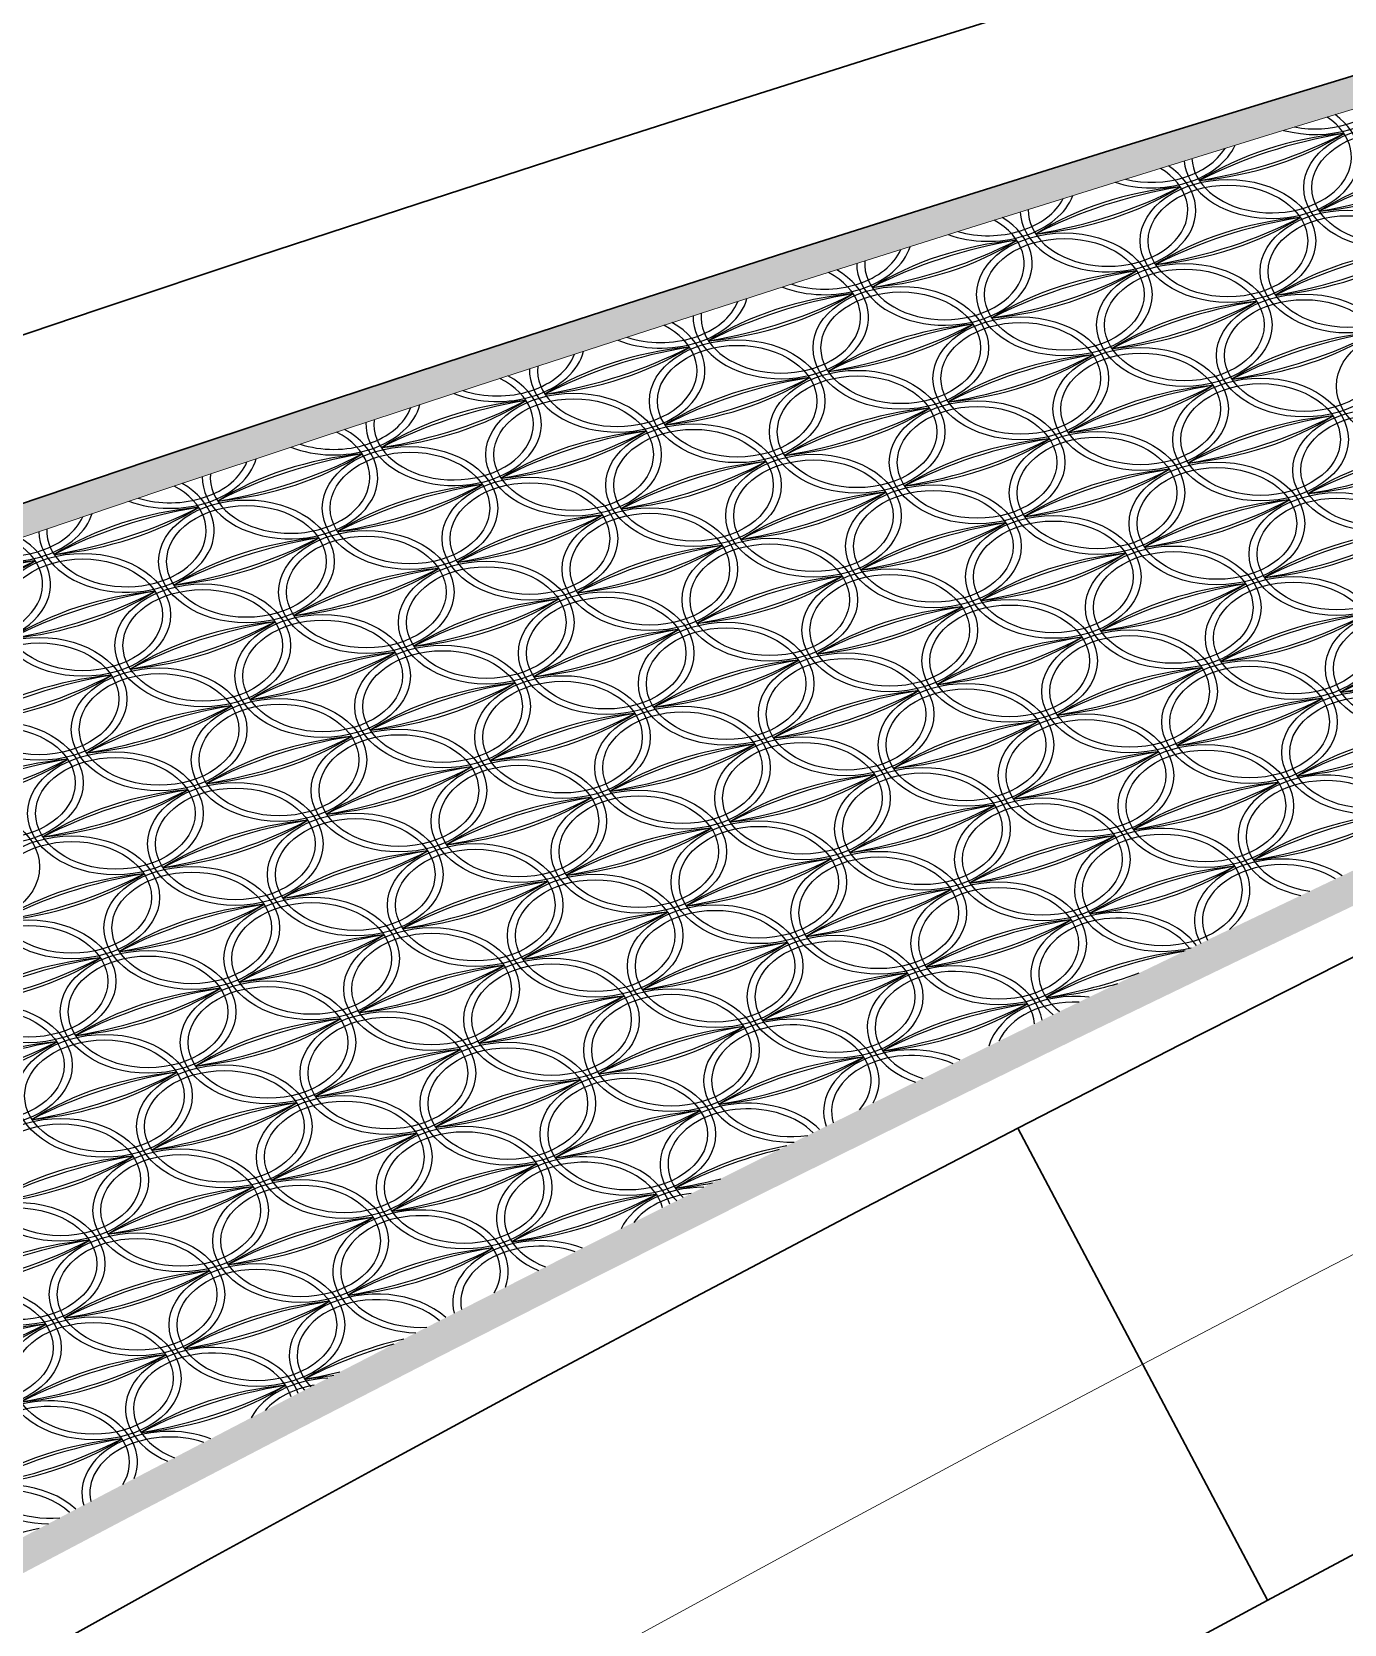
# Model space of a CAD drawing. Extents: x 1767995 to 4174245, y 542814 to 862564.
# Drawn here: x 3901372 to 3909597, y 594381 to 604360 of the extents above; entities that cross this region are included whole.
import ezdxf

# ---------------------------------------------------------------- set-up
doc = ezdxf.new("R2010")
doc.units = 0
doc.header["$LTSCALE"] = 3500
doc.layers.add('标注', color=3, linetype='Continuous', lineweight=18)
doc.layers.add('桥 构造粗实', color=1, linetype='Continuous', lineweight=30)

# ---------------------------------------------------------------- blocks, each defined once
blk = doc.blocks.new('332323')
at = {"color": 8}
for centre, major_axis, start_param, end_param in [((25118.8, 19300.4), (-550, 0), 7.485188, 9.044364), ((25118.8, 19300.4), (500, 0), 4.450775, 5.795592), ((24845.2, 18774.2), (-550, 0), 6.349242, 10.185941), ((24845.2, 18774.2), (500, 0), 3.170948, 7.081148), ((25597, 18582.6), (-550, 0), 3.141593, 9.424778), ((25530.4, 17745.6), (1696.6, 0), 1.707987, 2.30627), ((25882.7, 17216.8), (-2505.2, 0), -1.335396, -0.933532), ((24160, 19802.7), (1696.6, 0), -1.433605, -0.835323), ((23807.8, 20331.5), (2505.2, 0), -1.335396, -0.933532), ((25597, 18582.6), (-500, 0), 3.141593, 9.424778), ((24093.5, 18965.7), (-550, 0), 7.425585, 9.113519), ((24093.5, 18965.7), (-500, 0), 7.518474, 9.020629), ((23819.8, 18439.5), (-550, 0), 6.309402, 10.235715), ((23819.8, 18439.5), (-500, 0), 6.267436, 10.277831), ((26282.2, 17554.1), (1696.6, 0), 1.707987, 2.30627), ((26634.4, 17025.3), (-2505.2, 0), -1.335396, -0.933532), ((24911.8, 19611.2), (-1696.6, 0), 1.707987, 2.30627), ((24559.5, 20140), (2505.2, 0), -1.335396, -0.933532), ((24505, 17410.9), (1696.6, 0), 1.707987, 2.30627), ((24857.3, 16882.1), (2505.2, 0), 1.806196, 2.208061), ((23134.7, 19468), (1696.6, 0), -1.433605, -0.835323), ((22782.4, 19996.8), (2505.2, 0), -1.335396, -0.933532), ((24571.6, 18247.9), (-550, 0), 3.141593, 9.424778), ((24571.6, 18247.9), (-500, 0), 3.141593, 9.424778), ((23068.1, 18631), (550, 0), 4.241313, 6.02461), ((23068.1, 18631), (500, 0), 4.324421, 5.94101), ((22794.5, 18104.8), (-550, 0), 6.279848, 10.275148), ((22794.5, 18104.8), (-500, 0), 6.233677, 10.321525), ((25256.8, 17219.4), (1696.6, 0), 1.707987, 2.30627), ((25609.1, 16690.6), (-2505.2, 0), -1.335396, -0.933532), ((23886.4, 19276.5), (-1696.6, 0), 1.707987, 2.30627), ((23534.1, 19805.3), (-2505.2, 0), 1.806196, 2.208061), ((25323.4, 18056.4), (-550, 0), 3.141593, 9.424778), ((22042.7, 18296.3), (-550, 0), 7.354528, 9.204528), ((22042.7, 18296.3), (-500, 0), 7.431515, 9.1269), ((23479.7, 17076.2), (-1696.6, 0), -1.433605, -0.835323), ((23831.9, 16547.4), (2505.2, 0), 1.806196, 2.208061), ((22109.3, 19133.3), (1696.6, 0), -1.433605, -0.835323), ((21757, 19662.1), (-2505.2, 0), 1.806196, 2.208061), ((26008.5, 17027.8), (1696.6, 0), 1.707987, 2.30627), ((26360.8, 16499), (-2505.2, 0), -1.335396, -0.933532), ((24638.2, 19085), (-1696.6, 0), 1.707987, 2.30627), ((24285.9, 19613.8), (-2505.2, 0), 1.806196, 2.208061), ((21769.1, 17770.1), (-550, 0), 6.260937, 10.303878), ((24231.4, 16884.7), (1696.6, 0), 1.707987, 2.30627), ((24583.7, 16355.9), (-2505.2, 0), -1.335396, -0.933532), ((22861, 18941.8), (-1696.6, 0), 1.707987, 2.30627), ((22508.8, 19470.6), (-2505.2, 0), 1.806196, 2.208061), ((24298, 17721.7), (-550, 0), 3.141593, 9.424778), ((24298, 17721.7), (-500, 0), 3.141593, 9.424778), ((21769.1, 17770.1), (-500, 0), 6.211775, 10.353298), ((21017.4, 17961.6), (550, 0), 4.19757, 6.088124), ((21017.4, 17961.6), (500, 0), 4.271195, 6.013949), ((22454.3, 16741.5), (1696.6, 0), 1.707987, 2.30627), ((22806.6, 16212.7), (-2505.2, 0), -1.335396, -0.933532), ((21083.9, 18798.6), (-1696.6, 0), 1.707987, 2.30627), ((20731.7, 19327.5), (2505.2, 0), -1.335396, -0.933532), ((24983.2, 16693.1), (1696.6, 0), 1.707987, 2.30627), ((25335.4, 16164.3), (-2505.2, 0), -1.335396, -0.933532), ((23612.8, 18750.3), (1696.6, 0), -1.433605, -0.835323), ((23260.5, 19279.1), (2505.2, 0), -1.335396, -0.933532), ((25049.7, 17530.2), (-550, 0), 3.141593, 9.424778), ((25049.7, 17530.2), (-500, 0), 3.141593, 9.424778), ((20743.7, 17435.4), (-550, 0), 6.25294, 10.321626), ((20743.7, 17435.4), (-500, 0), 6.202137, 10.372735), ((23206, 16550), (1696.6, 0), 1.707987, 2.30627), ((23558.3, 16021.2), (-2505.2, 0), -1.335396, -0.933532), ((21835.7, 18607.1), (1696.6, 0), -1.433605, -0.835323), ((21483.4, 19135.9), (-2505.2, 0), 1.806196, 2.208061), ((25734.9, 16501.6), (-1696.6, 0), -1.433605, -0.835323), ((26087.2, 15972.8), (-2505.2, 0), -1.335396, -0.933532), ((24364.6, 18558.8), (1696.6, 0), -1.433605, -0.835323), ((24012.3, 19087.6), (2505.2, 0), -1.335396, -0.933532), ((25801.5, 17338.6), (-550, 0), 3.141593, 9.424778), ((21428.9, 16406.8), (1696.6, 0), 1.707987, 2.30627), ((21781.2, 15878), (-2505.2, 0), -1.335396, -0.933532), ((20058.5, 18464), (1696.6, 0), -1.433605, -0.835323), ((19706.3, 18992.8), (-2505.2, 0), 1.806196, 2.208061), ((24024.4, 17195.5), (-550, 0), 3.141593, 9.424778), ((19992, 17626.9), (-550, 0), 7.336152, 9.242443), ((19992, 17626.9), (500, 0), 4.266929, 6.027995), ((23957.8, 16358.4), (-1696.6, 0), -1.433605, -0.835323), ((24310.1, 15829.6), (2505.2, 0), 1.806196, 2.208061), ((22587.4, 18415.6), (-1696.6, 0), 1.707987, 2.30627), ((22235.2, 18944.4), (-2505.2, 0), 1.806196, 2.208061), ((24024.4, 17195.5), (-500, 0), 3.141593, 9.424778), ((19718.4, 17100.7), (-550, 0), 6.255986, 10.328253), ((19718.4, 17100.7), (-500, 0), 6.204971, 10.379615), ((22180.7, 16215.3), (1696.6, 0), 1.707987, 2.30627), ((22532.9, 15686.5), (-2505.2, 0), -1.335396, -0.933532), ((20810.3, 18272.4), (-1696.6, 0), 1.707987, 2.30627), ((20458, 18801.2), (2505.2, 0), -1.335396, -0.933532), ((22247.2, 17052.3), (-550, 0), 3.141593, 9.424778), ((22247.2, 17052.3), (-500, 0), 3.141593, 9.424778), ((24776.1, 17004), (-550, 0), 3.141593, 9.424778), ((20470.1, 16909.2), (-550, 0), 3.141593, 9.424778), ((24709.6, 16166.9), (1696.6, 0), 1.707987, 2.30627), ((25061.8, 15638.1), (2505.2, 0), 1.806196, 2.208061), ((23339.2, 18224.1), (-1696.6, 0), 1.707987, 2.30627), ((22986.9, 18752.9), (-2505.2, 0), 1.806196, 2.208061), ((24776.1, 17004), (-500, 0), 3.141593, 9.424778), ((18966.6, 17292.2), (550, 0), 4.203619, 6.101412), ((18966.6, 17292.2), (500, 0), 4.276706, 6.027883), ((20403.6, 16072.1), (1696.6, 0), 1.707987, 2.30627), ((20755.8, 15543.3), (2505.2, 0), 1.806196, 2.208061), ((19033.2, 18129.3), (-1696.6, 0), 1.707987, 2.30627), ((18680.9, 18658.1), (2505.2, 0), -1.335396, -0.933532), ((20470.1, 16909.2), (-500, 0), 3.141593, 9.424778), ((22932.4, 16023.7), (1696.6, 0), 1.707987, 2.30627), ((23284.7, 15494.9), (-2505.2, 0), -1.335396, -0.933532), ((21562.1, 18080.9), (-1696.6, 0), 1.707987, 2.30627), ((21209.8, 18609.7), (2505.2, 0), -1.335396, -0.933532), ((25527.9, 16812.4), (-550, 0), 3.141593, 9.424778), ((18693, 16766), (-550, 0), 6.270031, 10.3238), ((25461.3, 15975.4), (1696.6, 0), 1.707987, 2.30627), ((25813.6, 15446.6), (-2505.2, 0), -1.335396, -0.933532), ((24090.9, 18032.5), (1696.6, 0), -1.433605, -0.835323), ((23738.7, 18561.3), (2505.2, 0), -1.335396, -0.933532), ((25527.9, 16812.4), (-500, 0), 3.141593, 9.424778), ((18693, 16766), (-500, 0), 6.220234, 10.373973), ((21155.3, 15880.6), (1696.6, 0), 1.707987, 2.30627), ((21507.6, 15351.8), (-2505.2, 0), -1.335396, -0.933532), ((19784.9, 17937.7), (-1696.6, 0), 1.707987, 2.30627), ((19432.7, 18466.5), (2505.2, 0), -1.335396, -0.933532), ((23684.2, 15832.2), (1696.6, 0), 1.707987, 2.30627), ((24036.5, 15303.4), (-2505.2, 0), -1.335396, -0.933532), ((22313.8, 17889.4), (1696.6, 0), -1.433605, -0.835323), ((21961.5, 18418.2), (-2505.2, 0), 1.806196, 2.208061), ((17941.2, 16957.5), (550, 0), 4.224784, 6.089779), ((17941.2, 16957.5), (500, 0), 4.300616, 6.013533), ((19378.2, 15737.4), (1696.6, 0), 1.707987, 2.30627), ((19730.4, 15208.6), (-2505.2, 0), -1.335396, -0.933532), ((18007.8, 17794.6), (1696.6, 0), -1.433605, -0.835323), ((17655.5, 18323.4), (-2505.2, 0), 1.806196, 2.208061), ((21907.1, 15689), (-1696.6, 0), -1.433605, -0.835323), ((22259.3, 15160.2), (-2505.2, 0), -1.335396, -0.933532), ((20536.7, 17746.2), (1696.6, 0), -1.433605, -0.835323), ((20184.4, 18275), (-2505.2, 0), 1.806196, 2.208061), ((26213.1, 15783.8), (1696.6, 0), 1.707987, 2.30627), ((26565.3, 15255), (-2505.2, 0), -1.335396, -0.933532), ((24842.7, 17841), (-1696.6, 0), 1.707987, 2.30627), ((24490.4, 18369.8), (-2505.2, 0), 1.806196, 2.208061), ((20196.5, 16382.9), (-550, 0), 3.141593, 9.424778), ((24435.9, 15640.7), (-1696.6, 0), -1.433605, -0.835323), ((24788.2, 15111.9), (-2505.2, 0), -1.335396, -0.933532), ((23065.6, 17697.8), (1696.6, 0), -1.433605, -0.835323), ((22713.3, 18226.6), (-2505.2, 0), 1.806196, 2.208061), ((17667.6, 16431.3), (550, 0), 3.153258, 7.166893), ((17667.6, 16431.3), (500, 0), 3.106036, 7.214511), ((20129.9, 15545.9), (-1696.6, 0), -1.433605, -0.835323), ((20482.2, 15017.1), (-2505.2, 0), -1.335396, -0.933532), ((18759.6, 17603), (-1696.6, 0), 1.707987, 2.30627), ((18407.3, 18131.8), (-2505.2, 0), 1.806196, 2.208061), ((20196.5, 16382.9), (-500, 0), 3.141593, 9.424778), ((22658.8, 15497.5), (1696.6, 0), 1.707987, 2.30627), ((23011.1, 14968.7), (2505.2, 0), 1.806196, 2.208061), ((21288.4, 17554.7), (1696.6, 0), -1.433605, -0.835323), ((20936.2, 18083.5), (2505.2, 0), -1.335396, -0.933532), ((22725.4, 16334.6), (-550, 0), 3.141593, 9.424778), ((22725.4, 16334.6), (-500, 0), 3.141593, 9.424778), ((25254.3, 16286.2), (-550, 0), 3.141593, 9.424778), ((18352.8, 15402.7), (1696.6, 0), 1.707987, 2.30627), ((18705.1, 14873.9), (-2505.2, 0), -1.335396, -0.933532), ((16982.4, 17459.9), (-1696.6, 0), 1.707987, 2.30627), ((16630.2, 17988.7), (-2505.2, 0), 1.806196, 2.208061), ((20948.3, 16191.4), (-550, 0), 3.141593, 9.424778), ((25187.7, 15449.1), (1696.6, 0), 1.707987, 2.30627), ((25540, 14920.3), (2505.2, 0), 1.806196, 2.208061), ((23817.3, 17506.3), (-1696.6, 0), 1.707987, 2.30627), ((23465.1, 18035.1), (-2505.2, 0), 1.806196, 2.208061), ((25254.3, 16286.2), (-500, 0), 3.141593, 9.424778), ((16915.9, 16622.8), (-550, 0), 7.40002, 9.207174), ((16915.9, 16622.8), (-500, 0), 7.480883, 9.125908), ((20881.7, 15354.3), (1696.6, 0), 1.707987, 2.30627), ((21234, 14825.5), (2505.2, 0), 1.806196, 2.208061), ((19511.3, 17411.5), (-1696.6, 0), 1.707987, 2.30627), ((19159.1, 17940.3), (2505.2, 0), -1.335396, -0.933532), ((20948.3, 16191.4), (-500, 0), 3.141593, 9.424778), ((23410.6, 15306), (1696.6, 0), 1.707987, 2.30627), ((23762.8, 14777.2), (-2505.2, 0), -1.335396, -0.933532), ((22040.2, 17363.1), (-1696.6, 0), 1.707987, 2.30627), ((21687.9, 17891.9), (2505.2, 0), -1.335396, -0.933532), ((16642.3, 16096.6), (-550, 0), 6.330079, 10.282679), ((16642.3, 16096.6), (-500, 0), 6.286653, 10.326509), ((19104.6, 15211.2), (1696.6, 0), 1.707987, 2.30627), ((19456.8, 14682.4), (-2505.2, 0), -1.335396, -0.933532), ((17734.2, 17268.3), (-1696.6, 0), 1.707987, 2.30627), ((17381.9, 17797.1), (2505.2, 0), -1.335396, -0.933532), ((19171.1, 16048.2), (-550, 0), 3.141593, 9.424778), ((19171.1, 16048.2), (-500, 0), 3.141593, 9.424778), ((21700, 15999.9), (-550, 0), 3.141593, 9.424778), ((25939.4, 15257.6), (-1696.6, 0), -1.433605, -0.835323), ((26291.7, 14728.8), (2505.2, 0), 1.806196, 2.208061), ((24569.1, 17314.8), (1696.6, 0), -1.433605, -0.835323), ((24216.8, 17843.6), (2505.2, 0), -1.335396, -0.933532), ((21633.4, 15162.8), (1696.6, 0), 1.707987, 2.30627), ((21985.7, 14634), (-2505.2, 0), -1.335396, -0.933532), ((20263.1, 17220), (-1696.6, 0), 1.707987, 2.30627), ((19910.8, 17748.8), (2505.2, 0), -1.335396, -0.933532), ((21700, 15999.9), (-500, 0), 3.141593, 9.424778), ((24162.3, 15114.5), (1696.6, 0), 1.707987, 2.30627), ((24514.6, 14585.6), (-2505.2, 0), -1.335396, -0.933532), ((22791.9, 17171.6), (-1696.6, 0), 1.707987, 2.30627), ((22439.7, 17700.4), (-2505.2, 0), 1.806196, 2.208061), ((17327.4, 15068), (1696.6, 0), 1.707987, 2.30627), ((17679.7, 14539.2), (-2505.2, 0), -1.335396, -0.933532), ((15957.1, 17125.2), (-1696.6, 0), 1.707987, 2.30627), ((15604.8, 17654), (2505.2, 0), -1.335396, -0.933532), ((19856.3, 15019.7), (1696.6, 0), 1.707987, 2.30627), ((20208.6, 14490.8), (-2505.2, 0), -1.335396, -0.933532), ((18485.9, 17076.8), (-1696.6, 0), 1.707987, 2.30627), ((18133.7, 17605.6), (2505.2, 0), -1.335396, -0.933532), ((22385.2, 14971.3), (-1696.6, 0), -1.433605, -0.835323), ((22737.5, 14442.5), (-2505.2, 0), -1.335396, -0.933532), ((21014.8, 17028.4), (1696.6, 0), -1.433605, -0.835323), ((20662.6, 17557.2), (-2505.2, 0), 1.806196, 2.208061), ((24914.1, 14922.9), (-1696.6, 0), -1.433605, -0.835323), ((25266.3, 14394.1), (2505.2, 0), 1.806196, 2.208061), ((23543.7, 16980.1), (1696.6, 0), -1.433605, -0.835323), ((23191.4, 17508.9), (-2505.2, 0), 1.806196, 2.208061), ((24980.6, 15760), (-550, 0), 3.141593, 9.424778), ((24980.6, 15760), (-500, 0), 3.141593, 9.424778), ((18079.2, 14876.5), (-1696.6, 0), -1.433605, -0.835323), ((18431.5, 14347.7), (-2505.2, 0), -1.335396, -0.933532), ((16708.8, 16933.6), (-1696.6, 0), 1.707987, 2.30627), ((16356.6, 17462.4), (-2505.2, 0), 1.806196, 2.208061), ((20608.1, 14828.1), (-1696.6, 0), -1.433605, -0.835323), ((20960.3, 14299.3), (-2505.2, 0), -1.335396, -0.933532), ((19237.7, 16885.3), (-1696.6, 0), 1.707987, 2.30627), ((18885.4, 17414.1), (-2505.2, 0), 1.806196, 2.208061), ((23203.5, 15616.8), (-550, 0), 3.141593, 9.424778), ((23203.5, 15616.8), (-500, 0), 3.141593, 9.424778), ((23137, 14779.8), (-1696.6, 0), -1.433605, -0.835323), ((23489.2, 14251), (-2505.2, 0), -1.335396, -0.933532), ((21766.6, 16836.9), (-1696.6, 0), 1.707987, 2.30627), ((21414.3, 17365.7), (2505.2, 0), -1.335396, -0.933532), ((25665.8, 14731.4), (1696.6, 0), 1.707987, 2.30627), ((26018.1, 14202.6), (-2505.2, 0), -1.335396, -0.933532), ((24295.5, 16788.5), (-1696.6, 0), 1.707987, 2.30627), ((23943.2, 17317.3), (2505.2, 0), -1.335396, -0.933532), ((25732.4, 15568.4), (-550, 0), 3.141593, 9.424778), ((25732.4, 15568.4), (-500, 0), 3.141593, 9.424778), ((18831, 14685), (-1696.6, 0), -1.433605, -0.835323), ((19183.2, 14156.2), (2505.2, 0), 1.806196, 2.208061), ((17460.6, 16742.1), (-1696.6, 0), 1.707987, 2.30627), ((17108.3, 17270.9), (-2505.2, 0), 1.806196, 2.208061), ((21359.8, 14636.6), (1696.6, 0), 1.707987, 2.30627), ((21712.1, 14107.8), (2505.2, 0), 1.806196, 2.208061), ((19989.5, 16693.7), (-1696.6, 0), 1.707987, 2.30627), ((19637.2, 17222.5), (-2505.2, 0), 1.806196, 2.208061), ((21426.4, 15473.6), (-550, 0), 3.141593, 9.424778), ((17120.4, 15378.8), (-550, 0), 3.141593, 9.424778), ((17120.4, 15378.8), (-500, 0), 3.141593, 9.424778), ((19582.7, 14493.4), (1696.6, 0), 1.707987, 2.30627), ((19935, 13964.6), (-2505.2, 0), -1.335396, -0.933532), ((18212.3, 16550.6), (-1696.6, 0), 1.707987, 2.30627), ((17860.1, 17079.4), (2505.2, 0), -1.335396, -0.933532), ((19649.3, 15330.5), (-550, 0), 3.141593, 9.424778), ((19649.3, 15330.5), (-500, 0), 3.141593, 9.424778), ((22178.2, 15282.1), (-550, 0), 3.141593, 9.424778), ((23888.7, 14588.2), (1696.6, 0), 1.707987, 2.30627), ((24241, 14059.4), (-2505.2, 0), -1.335396, -0.933532), ((22518.3, 16645.4), (-1696.6, 0), 1.707987, 2.30627), ((22166.1, 17174.2), (2505.2, 0), -1.335396, -0.933532), ((26417.6, 14539.9), (1696.6, 0), 1.707987, 2.30627), ((26769.9, 14011.1), (-2505.2, 0), -1.335396, -0.933532), ((25047.2, 16597), (1696.6, 0), -1.433605, -0.835323), ((24694.9, 17125.8), (2505.2, 0), -1.335396, -0.933532), ((22111.6, 14445.1), (1696.6, 0), 1.707987, 2.30627), ((22463.8, 13916.3), (-2505.2, 0), -1.335396, -0.933532), ((20741.2, 16502.2), (-1696.6, 0), 1.707987, 2.30627), ((20388.9, 17031), (2505.2, 0), -1.335396, -0.933532), ((22178.2, 15282.1), (-500, 0), 3.141593, 9.424778), ((24640.5, 14396.7), (1696.6, 0), 1.707987, 2.30627), ((24992.7, 13867.9), (-2505.2, 0), -1.335396, -0.933532), ((23270.1, 16453.8), (1696.6, 0), -1.433605, -0.835323), ((22917.8, 16982.6), (-2505.2, 0), 1.806196, 2.208061), ((17805.6, 14350.3), (1696.6, 0), 1.707987, 2.30627), ((18157.8, 13821.5), (-2505.2, 0), -1.335396, -0.933532), ((16435.2, 16407.4), (-1696.6, 0), 1.707987, 2.30627), ((16082.9, 16936.2), (2505.2, 0), -1.335396, -0.933532), ((20334.5, 14301.9), (1696.6, 0), 1.707987, 2.30627), ((20686.7, 13773.1), (-2505.2, 0), -1.335396, -0.933532), ((18964.1, 16359), (-1696.6, 0), 1.707987, 2.30627), ((18611.8, 16887.8), (-2505.2, 0), 1.806196, 2.208061), ((22863.3, 14253.5), (1696.6, 0), 1.707987, 2.30627), ((23215.6, 13724.7), (-2505.2, 0), -1.335396, -0.933532), ((21493, 16310.7), (1696.6, 0), -1.433605, -0.835323), ((21140.7, 16839.5), (-2505.2, 0), 1.806196, 2.208061), ((25392.2, 14205.2), (-1696.6, 0), -1.433605, -0.835323), ((25744.5, 13676.4), (2505.2, 0), 1.806196, 2.208061), ((24021.8, 16262.3), (-1696.6, 0), 1.707987, 2.30627), ((23669.6, 16791.1), (-2505.2, 0), 1.806196, 2.208061), ((25458.8, 15042.2), (-550, 0), 3.141593, 9.424778), ((25458.8, 15042.2), (-500, 0), 3.141593, 9.424778), ((18557.3, 14158.7), (1696.6, 0), 1.707987, 2.30627), ((18909.6, 13629.9), (-2505.2, 0), -1.335396, -0.933532), ((17187, 16215.9), (-1696.6, 0), 1.707987, 2.30627), ((16834.7, 16744.7), (2505.2, 0), -1.335396, -0.933532), ((21086.2, 14110.4), (-1696.6, 0), -1.433605, -0.835323), ((21438.5, 13581.6), (-2505.2, 0), -1.335396, -0.933532), ((19715.8, 16167.5), (1696.6, 0), -1.433605, -0.835323), ((19363.6, 16696.3), (-2505.2, 0), 1.806196, 2.208061), ((21152.8, 14947.4), (-550, 0), 3.141593, 9.424778), ((21152.8, 14947.4), (-500, 0), 3.141593, 9.424778), ((23681.7, 14899), (-550, 0), 3.141593, 9.424778), ((16846.8, 14852.6), (-550, 0), 3.141593, 9.424778), ((23615.1, 14062), (1696.6, 0), 1.707987, 2.30627), ((23967.4, 13533.2), (2505.2, 0), 1.806196, 2.208061), ((22244.7, 16119.1), (-1696.6, 0), 1.707987, 2.30627), ((21892.5, 16647.9), (2505.2, 0), -1.335396, -0.933532), ((23681.7, 14899), (-500, 0), 3.141593, 9.424778), ((26144, 14013.6), (1696.6, 0), 1.707987, 2.30627), ((26496.2, 13484.8), (2505.2, 0), 1.806196, 2.208061), ((24773.6, 16070.8), (-1696.6, 0), 1.707987, 2.30627), ((24421.3, 16599.6), (-2505.2, 0), 1.806196, 2.208061), ((19309.1, 13967.2), (-1696.6, 0), -1.433605, -0.835323), ((19661.4, 13438.4), (2505.2, 0), 1.806196, 2.208061), ((17938.7, 16024.3), (-1696.6, 0), 1.707987, 2.30627), ((17586.4, 16553.1), (-2505.2, 0), 1.806196, 2.208061), ((21838, 13918.8), (1696.6, 0), 1.707987, 2.30627), ((22190.2, 13390), (2505.2, 0), 1.806196, 2.208061), ((20467.6, 15976), (-1696.6, 0), 1.707987, 2.30627), ((20115.3, 16504.8), (2505.2, 0), -1.335396, -0.933532), ((21904.5, 14755.9), (-550, 0), 3.141593, 9.424778), ((21904.5, 14755.9), (-500, 0), 3.141593, 9.424778), ((17532, 13824), (1696.6, 0), 1.707987, 2.30627), ((17884.2, 13295.2), (-2505.2, 0), -1.335396, -0.933532), ((16161.6, 15881.2), (-1696.6, 0), 1.707987, 2.30627), ((15809.3, 16410), (-2505.2, 0), 1.806196, 2.208061), ((17598.5, 14661.1), (-550, 0), 3.141593, 9.424778), ((17598.5, 14661.1), (-500, 0), 3.141593, 9.424778), ((20127.4, 14612.7), (-550, 0), 3.141593, 9.424778), ((24366.8, 13870.5), (1696.6, 0), 1.707987, 2.30627), ((24719.1, 13341.7), (-2505.2, 0), -1.335396, -0.933532), ((22996.5, 15927.6), (-1696.6, 0), 1.707987, 2.30627), ((22644.2, 16456.4), (2505.2, 0), -1.335396, -0.933532), ((20060.8, 13775.7), (-1696.6, 0), -1.433605, -0.835323), ((20413.1, 13246.9), (2505.2, 0), 1.806196, 2.208061), ((18690.5, 15832.8), (-1696.6, 0), 1.707987, 2.30627), ((18338.2, 16361.6), (2505.2, 0), -1.335396, -0.933532), ((20127.4, 14612.7), (-500, 0), 3.141593, 9.424778), ((22589.7, 13727.3), (1696.6, 0), 1.707987, 2.30627), ((22942, 13198.5), (-2505.2, 0), -1.335396, -0.933532), ((21219.3, 15784.4), (-1696.6, 0), 1.707987, 2.30627), ((20867.1, 16313.3), (2505.2, 0), -1.335396, -0.933532), ((25185.2, 14516), (550, 0), 6.193185, 10.707262), ((25185.2, 14516), (500, 0), 6.109099, 10.791945), ((18283.7, 13632.5), (1696.6, 0), 1.707987, 2.30627), ((18636, 13103.7), (-2505.2, 0), -1.335396, -0.933532), ((16913.3, 15689.6), (-1696.6, 0), 1.707987, 2.30627), ((16561.1, 16218.5), (2505.2, 0), -1.335396, -0.933532), ((25118.6, 13678.9), (1696.6, 0), 1.707987, 2.30627), ((25470.9, 13150.1), (-2505.2, 0), -1.335396, -0.933532), ((23748.2, 15736.1), (1696.6, 0), -1.433605, -0.835323), ((23396, 16264.9), (-2505.2, 0), 1.806196, 2.208061), ((16573.2, 14326.4), (-550, 0), 3.141593, 9.424778), ((20812.6, 13584.1), (1696.6, 0), 1.707987, 2.30627), ((21164.9, 13055.3), (-2505.2, 0), -1.335396, -0.933532), ((19442.2, 15641.3), (1696.6, 0), -1.433605, -0.835323), ((19090, 16170.1), (-2505.2, 0), 1.806196, 2.208061), ((23341.5, 13535.8), (-1696.6, 0), -1.433605, -0.835323), ((23693.7, 13007), (-2505.2, 0), -1.335396, -0.933532), ((21971.1, 15592.9), (1696.6, 0), -1.433605, -0.835323), ((21618.8, 16121.7), (-2505.2, 0), 1.806196, 2.208061), ((19035.5, 13441), (-1696.6, 0), -1.433605, -0.835323), ((19387.7, 12912.2), (-2505.2, 0), -1.335396, -0.933532), ((17665.1, 15498.1), (-1696.6, 0), 1.707987, 2.30627), ((17312.8, 16026.9), (2505.2, 0), -1.335396, -0.933532), ((19102, 14278), (-550, 0), 3.141593, 9.424778), ((19102, 14278), (-500, 0), 3.141593, 9.424778), ((21564.4, 13392.6), (-1696.6, 0), -1.433605, -0.835323), ((21916.6, 12863.8), (-2505.2, 0), -1.335396, -0.933532), ((20194, 15449.8), (-1696.6, 0), 1.707987, 2.30627), ((19841.7, 15978.6), (-2505.2, 0), 1.806196, 2.208061), ((21630.9, 14229.6), (-550, 0), 3.141593, 9.424778), ((21630.9, 14229.6), (-500, 0), 3.141593, 9.424778), ((24159.8, 14181.3), (-550, 0), 8.72442, 14.47355), ((25870.4, 13487.4), (-1696.6, 0), -1.433605, -0.835323), ((26222.6, 12958.6), (2505.2, 0), 1.806196, 2.208061), ((24500, 15544.6), (1696.6, 0), -1.433605, -0.835323), ((24147.7, 16073.4), (-2505.2, 0), 1.806196, 2.208061), ((17324.9, 14134.8), (-550, 0), 3.141593, 9.424778), ((19853.8, 14086.5), (-550, 0), 3.141593, 9.424778), ((24093.2, 13344.2), (1696.6, 0), 1.707987, 2.30627), ((24445.5, 12815.4), (2505.2, 0), 1.806196, 2.208061), ((22722.9, 15401.4), (1696.6, 0), -1.433605, -0.835323), ((22370.6, 15930.2), (2505.2, 0), -1.335396, -0.933532), ((24159.8, 14181.3), (-500, 0), 3.141593, 9.424778), ((19787.2, 13249.4), (1696.6, 0), 1.707987, 2.30627), ((20139.5, 12720.6), (-2505.2, 0), -1.335396, -0.933532), ((18416.9, 15306.6), (-1696.6, 0), 1.707987, 2.30627), ((18064.6, 15835.4), (-2505.2, 0), 1.806196, 2.208061), ((19853.8, 14086.5), (-500, 0), 3.141593, 9.424778), ((22316.1, 13201.1), (1696.6, 0), 1.707987, 2.30627), ((22668.4, 12672.3), (2505.2, 0), 1.806196, 2.208061), ((20945.7, 15258.2), (-1696.6, 0), 1.707987, 2.30627), ((20593.5, 15787), (2505.2, 0), -1.335396, -0.933532), ((22382.7, 14038.1), (-550, 0), 3.141593, 9.424778), ((22382.7, 14038.1), (-500, 0), 3.141593, 9.424778), ((24911.6, 13989.7), (550, 0), 0.816868, 3.522427), ((24911.6, 13989.7), (500, 0), 0.839197, 3.499685), ((18010.1, 13106.3), (1696.6, 0), 1.707987, 2.30627), ((18362.4, 12577.5), (-2505.2, 0), -1.335396, -0.933532), ((16639.7, 15163.4), (-1696.6, 0), 1.707987, 2.30627), ((16287.5, 15692.2), (2505.2, 0), -1.335396, -0.933532), ((18076.7, 13943.3), (-550, 0), 3.141593, 9.424778), ((18076.7, 13943.3), (-500, 0), 3.141593, 9.424778), ((20605.5, 13894.9), (-550, 0), 3.141593, 9.424778), ((24845, 13152.7), (1696.6, 0), 1.707987, 2.30627), ((25197.2, 12623.9), (-2505.2, 0), -1.335396, -0.933532), ((23474.6, 15209.9), (-1696.6, 0), 1.707987, 2.30627), ((23122.3, 15738.7), (2505.2, 0), -1.335396, -0.933532), ((20539, 13057.9), (1696.6, 0), 1.707987, 2.30627), ((20891.2, 12529.1), (-2505.2, 0), -1.335396, -0.933532), ((19168.6, 15115.1), (-1696.6, 0), 1.707987, 2.30627), ((18816.3, 15643.9), (2505.2, 0), -1.335396, -0.933532), ((20605.5, 13894.9), (-500, 0), 3.141593, 9.424778), ((23067.9, 13009.5), (1696.6, 0), 1.707987, 2.30627), ((23420.1, 12480.7), (-2505.2, 0), -1.335396, -0.933532), ((21697.5, 15066.7), (-1696.6, 0), 1.707987, 2.30627), ((21345.2, 15595.5), (2505.2, 0), -1.335396, -0.933532), ((23134.4, 13846.6), (-550, 0), 3.141593, 9.424778), ((23134.4, 13846.6), (-500, 0), 3.141593, 9.424778), ((18761.9, 12914.7), (1696.6, 0), 1.707987, 2.30627), ((19114.1, 12385.9), (-2505.2, 0), -1.335396, -0.933532), ((17391.5, 14971.9), (-1696.6, 0), 1.707987, 2.30627), ((17039.2, 15500.7), (2505.2, 0), -1.335396, -0.933532), ((17051.3, 13608.6), (-550, 0), 3.141593, 9.424778), ((21290.7, 12866.4), (1696.6, 0), 1.707987, 2.30627), ((21643, 12337.6), (-2505.2, 0), -1.335396, -0.933532), ((19920.4, 14923.5), (-1696.6, 0), 1.707987, 2.30627), ((19568.1, 15452.3), (2505.2, 0), -1.335396, -0.933532), ((23819.6, 12818), (-1696.6, 0), -1.433605, -0.835323), ((24171.9, 12289.2), (-2505.2, 0), -1.335396, -0.933532), ((22449.2, 14875.2), (1696.6, 0), -1.433605, -0.835323), ((22097, 15404), (-2505.2, 0), 1.806196, 2.208061), ((23886.2, 13655.1), (550, 0), 0.481736, 3.868774), ((23886.2, 13655.1), (500, 0), 0.469452, 3.880559), ((17051.3, 13608.6), (-500, 0), 3.141593, 9.424778), ((19513.6, 12723.2), (-1696.6, 0), -1.433605, -0.835323), ((19865.9, 12194.4), (-2505.2, 0), -1.335396, -0.933532), ((18143.2, 14780.4), (1696.6, 0), -1.433605, -0.835323), ((17791, 15309.2), (-2505.2, 0), 1.806196, 2.208061), ((22109.1, 13511.9), (-550, 0), 3.141593, 9.424778), ((17803.1, 13417.1), (-550, 0), 3.141593, 9.424778), ((22042.5, 12674.8), (-1696.6, 0), -1.433605, -0.835323), ((22394.8, 12146), (-2505.2, 0), -1.335396, -0.933532), ((20672.1, 14732), (-1696.6, 0), 1.707987, 2.30627), ((20319.8, 15260.8), (-2505.2, 0), 1.806196, 2.208061), ((22109.1, 13511.9), (-500, 0), 3.141593, 9.424778), ((24571.4, 12626.5), (-1696.6, 0), -1.411681, -0.835323), ((24923.6, 12097.7), (-2505.2, 0), -1.316806, -0.933532), ((17736.5, 12580), (-1696.6, 0), -1.433605, -0.835323), ((18088.8, 12051.2), (-2505.2, 0), -1.335396, -0.933532), ((16366.1, 14637.2), (-1696.6, 0), 1.707987, 2.30627), ((16013.8, 15166), (-2505.2, 0), 1.806196, 2.208061), ((20265.4, 12531.7), (-1696.6, 0), -1.433605, -0.835323), ((20617.6, 12002.9), (2505.2, 0), 1.806196, 2.208061), ((18895, 14588.8), (-1696.6, 0), 1.707987, 2.30627), ((18542.7, 15117.6), (-2505.2, 0), 1.806196, 2.208061), ((22860.8, 13320.4), (-550, 0), 3.259631, 7.385075), ((22860.8, 13320.4), (-500, 0), 3.205224, 7.439481), ((18554.8, 13225.6), (-550, 0), 3.141593, 9.424778), ((18554.8, 13225.6), (-500, 0), 3.141593, 9.424778), ((22794.2, 12483.3), (1696.6, 0), 1.707987, 2.30627), ((23146.5, 11954.5), (2505.2, 0), 1.806196, 2.208061), ((21423.9, 14540.5), (-1696.6, 0), 1.707987, 2.30627), ((21071.6, 15069.3), (-2505.2, 0), 1.806196, 2.208061), ((22848.7, 15212.4), (2505.2, 0), -1.335396, -1.08609), ((23201, 14683.6), (-1696.6, 0), 1.707987, 1.983088), ((18488.2, 12388.5), (1696.6, 0), 1.707987, 2.30627), ((18840.5, 11859.7), (-2505.2, 0), -1.335396, -0.933532), ((17117.9, 14445.7), (-1696.6, 0), 1.707987, 2.30627), ((16765.6, 14974.5), (-2505.2, 0), 1.806196, 2.208061), ((21017.1, 12340.1), (1696.6, 0), 1.707987, 2.30627), ((21369.4, 11811.3), (-2505.2, 0), -1.335396, -0.933532), ((19646.7, 14397.3), (-1696.6, 0), 1.707987, 2.30627), ((19294.5, 14926.1), (2505.2, 0), -1.335396, -0.933532), ((21083.7, 13177.2), (-550, 0), 3.141593, 9.424778), ((21083.7, 13177.2), (-500, 0), 3.141593, 9.424778), ((23612.6, 13128.8), (-550, 0), 4.550378, 6.091625), ((23612.6, 13128.8), (500, 0), 1.519339, 2.840325), ((16777.7, 13082.4), (-550, 0), 3.141593, 9.424778), ((16777.7, 13082.4), (-500, 0), 3.141593, 9.424778), ((19240, 12197), (1696.6, 0), 1.707987, 2.30627), ((19592.3, 11668.2), (-2505.2, 0), -1.335396, -0.933532), ((17869.6, 14254.1), (-1696.6, 0), 1.707987, 2.30627), ((17517.4, 14782.9), (2505.2, 0), -1.335396, -0.933532), ((21835.4, 12985.7), (550, 0), 5.913047, 11.026921), ((23546, 12291.8), (1696.6, 0), 1.707987, 2.30627), ((23898.3, 11763), (-2505.2, 0), -1.335396, -0.933532), ((22175.6, 14348.9), (-1696.6, 0), 1.707987, 2.30627), ((21823.4, 14877.7), (2505.2, 0), -1.335396, -0.933532), ((17529.4, 12890.9), (-550, 0), 3.141593, 9.424778), ((21768.9, 12148.6), (1696.6, 0), 1.707987, 2.30627), ((22121.1, 11619.8), (-2505.2, 0), -1.335396, -0.933532), ((20398.5, 14205.8), (1696.6, 0), -1.433605, -0.835323), ((20046.2, 14734.6), (-2505.2, 0), 1.806196, 2.208061), ((21835.4, 12985.7), (500, 0), 5.737961, 11.202008), ((17462.9, 12053.8), (1696.6, 0), 1.707987, 2.30627), ((17815.1, 11525), (-2505.2, 0), -1.335396, -0.933532), ((16092.5, 14111), (1696.6, 0), -1.433605, -0.835323), ((15740.2, 14639.8), (2505.2, 0), -1.335396, -0.933532), ((17529.4, 12890.9), (-500, 0), 3.141593, 9.424778), ((19991.7, 12005.5), (-1696.6, 0), -1.433605, -0.835323), ((20344, 11476.6), (-2505.2, 0), -1.335396, -0.933532), ((18621.4, 14062.6), (-1696.6, 0), 1.707987, 2.30627), ((18269.1, 14591.4), (2505.2, 0), -1.335396, -0.933532), ((22587.2, 12794.1), (-550, 0), 4.123087, 6.528923), ((18281.2, 12699.3), (-550, 0), 3.141593, 9.424778), ((22520.6, 11957.1), (-1696.6, 0), -1.433605, -0.835323), ((22872.9, 11428.3), (-2505.2, 0), -1.335396, -0.933532), ((21150.3, 14014.2), (-1696.6, 0), 1.707987, 2.30627), ((20798, 14543), (-2505.2, 0), 1.806196, 2.208061), ((22587.2, 12794.1), (-500, 0), 4.162361, 6.4898), ((18214.6, 11862.3), (-1696.6, 0), -1.433605, -0.835323), ((18566.9, 11333.5), (-2505.2, 0), -1.335396, -0.933532), ((16844.2, 13919.4), (1696.6, 0), -1.433605, -0.835323), ((16492, 14448.2), (-2505.2, 0), 1.806196, 2.208061), ((20743.5, 11813.9), (1696.6, 0), 1.707987, 2.30627), ((21095.8, 11285.1), (-2505.2, 0), -1.335396, -0.933532), ((19373.1, 13871.1), (-1696.6, 0), 1.707987, 2.30627), ((19020.9, 14399.9), (-2505.2, 0), 1.806196, 2.208061), ((19032.9, 12507.8), (-550, 0), 3.141593, 9.424778), ((18966.4, 11670.8), (1696.6, 0), 1.707987, 2.30627), ((19318.6, 11142), (-2505.2, 0), -1.335396, -0.933532), ((17596, 13727.9), (-1696.6, 0), 1.707987, 2.30627), ((17243.7, 14256.7), (2505.2, 0), -1.335396, -0.933532), ((19032.9, 12507.8), (-500, 0), 3.141593, 9.424778), ((21495.3, 11622.4), (1696.6, 0), 1.707987, 2.30627), ((21847.5, 11093.6), (-2505.2, 0), -1.335396, -0.933532), ((20124.9, 13679.5), (-1696.6, 0), 1.707987, 2.30627), ((19772.6, 14208.3), (2505.2, 0), -1.335396, -0.933532), ((21561.8, 12459.4), (-550, 0), 3.751854, 6.910862), ((21561.8, 12459.4), (-500, 0), 3.75128, 6.91143), ((17255.8, 12364.6), (-550, 0), 3.141593, 9.424778), ((17255.8, 12364.6), (-500, 0), 3.141593, 9.424778), ((19718.1, 11479.2), (1696.6, 0), 1.707987, 2.30627), ((20070.4, 10950.4), (-2505.2, 0), -1.335396, -0.933532), ((18347.8, 13536.4), (-1696.6, 0), 1.707987, 2.30627), ((17995.5, 14065.2), (-2505.2, 0), 1.806196, 2.208061), ((22247, 11430.9), (1696.6, 0), 1.833818, 2.30627), ((17941, 11336.1), (1696.6, 0), 1.707987, 2.30627), ((18293.3, 10807.3), (-2505.2, 0), -1.335396, -0.933532), ((16570.6, 13393.2), (1696.6, 0), -1.433605, -0.835323), ((16218.4, 13922), (2505.2, 0), -1.335396, -0.933532), ((18007.6, 12173.1), (-550, 0), 3.141593, 9.424778), ((18007.6, 12173.1), (-500, 0), 3.141593, 9.424778), ((20536.5, 12124.7), (-550, 0), 3.36794, 7.305288), ((20536.5, 12124.7), (-500, 0), 3.32579, 7.347261), ((22599.3, 10902.1), (-2505.2, 0), -1.228236, -0.933532), ((20469.9, 11287.7), (-1696.6, 0), -1.433605, -0.835323), ((20822.2, 10758.9), (-2505.2, 0), -1.335396, -0.933532), ((19099.5, 13344.8), (-1696.6, 0), 1.707987, 2.30627), ((18747.2, 13873.6), (-2505.2, 0), 1.806196, 2.208061), ((18692.8, 11144.5), (1696.6, 0), 1.707987, 2.30627), ((19045, 10615.7), (-2505.2, 0), -1.335396, -0.933532), ((17322.4, 13201.7), (-1696.6, 0), 1.707987, 2.30627), ((16970.1, 13730.5), (-2505.2, 0), 1.806196, 2.208061), ((18759.3, 11981.6), (-550, 0), 3.141593, 9.424778), ((21288.2, 11933.2), (-550, 0), 4.71683, 5.951928), ((21288.2, 11933.2), (-500, 0), 4.876134, 5.792624), ((20524.4, 14016.8), (-2505.2, 0), 1.806196, 1.92474), ((20876.6, 13488), (1696.6, 0), -1.433605, -1.293996), ((19511.1, 11790), (-550, 0), 9.16479, 14.083811), ((21221.6, 11096.2), (1696.6, 0), 1.707987, 2.30627), ((21573.9, 10567.4), (-2505.2, 0), -1.335396, -0.933532), ((19851.3, 13153.3), (-1696.6, 0), 1.707987, 2.30627), ((19499, 13682.1), (2505.2, 0), -1.335396, -0.933532), ((19444.5, 10953), (1696.6, 0), 1.707987, 2.30627), ((19796.8, 10424.2), (-2505.2, 0), -1.335396, -0.933532), ((18074.1, 13010.1), (-1696.6, 0), 1.707987, 2.30627), ((17721.9, 13538.9), (2505.2, 0), -1.335396, -0.933532), ((19511.1, 11790), (-500, 0), 9.030359, 14.216833), ((17667.4, 10809.8), (1696.6, 0), 1.707987, 2.30627), ((18019.7, 10281), (-2505.2, 0), -1.335396, -0.933532), ((16297, 12867), (-1696.6, 0), 1.707987, 2.30627), ((15944.8, 13395.8), (-2505.2, 0), 1.806196, 2.208061), ((17734, 11646.9), (-550, 0), 3.141593, 9.424778), ((17734, 11646.9), (-500, 0), 3.141593, 9.424778), ((20262.8, 11598.5), (550, 0), 1.072193, 3.325251), ((20196.3, 10761.5), (1696.6, 0), 1.707987, 2.30627), ((20548.5, 10232.7), (-2505.2, 0), -1.335396, -0.933532), ((18825.9, 12818.6), (-1696.6, 0), 1.707987, 2.30627), ((18473.6, 13347.4), (2505.2, 0), -1.335396, -0.933532), ((20262.8, 11598.5), (500, 0), 1.120365, 3.27708), ((18419.1, 10618.3), (-1696.6, 0), -1.433605, -0.835323), ((18771.4, 10089.5), (-2505.2, 0), -1.335396, -0.933532), ((17048.8, 12675.4), (1696.6, 0), -1.433605, -0.835323), ((16696.5, 13204.2), (2505.2, 0), -1.335396, -0.933532), ((18485.7, 11455.3), (-550, 0), 3.141593, 9.424778), ((18485.7, 11455.3), (-500, 0), 3.141593, 9.424778), ((19237.5, 11263.8), (-550, 0), 3.807616, 6.8833), ((19170.9, 10426.8), (-1696.6, 0), -1.433605, -0.835323), ((19523.2, 9898), (-2505.2, 0), -1.335396, -0.933532), ((17800.5, 12483.9), (-1696.6, 0), 1.707987, 2.30627), ((17448.3, 13012.7), (-2505.2, 0), 1.806196, 2.208061), ((19237.5, 11263.8), (500, 0), 0.669835, 3.738336), ((17460.3, 11120.6), (-550, 0), 3.141593, 9.424778), ((17393.8, 10283.6), (-1696.6, 0), -1.433605, -0.835323), ((17746, 9754.8), (2505.2, 0), 1.806196, 2.208061), ((16023.4, 12340.7), (-1696.6, 0), 1.707987, 2.30627), ((15671.1, 12869.6), (-2505.2, 0), 1.806196, 2.208061), ((17460.3, 11120.6), (-500, 0), 3.141593, 9.424778), ((18212.1, 10929.1), (-550, 0), 3.396507, 7.3049), ((18212.1, 10929.1), (-500, 0), 3.356362, 7.345423), ((19922.7, 10235.2), (1696.6, 0), 1.88051, 2.30627), ((20274.9, 9706.4), (-2505.2, 0), -1.189718, -0.933532), ((18145.5, 10092.1), (1696.6, 0), 1.707987, 2.30627), ((18497.8, 9563.3), (-2505.2, 0), -1.335396, -0.933532), ((16775.2, 12149.2), (-1696.6, 0), 1.707987, 2.30627), ((16422.9, 12678), (2505.2, 0), -1.335396, -0.933532), ((18897.3, 9900.5), (1696.6, 0), 1.707987, 2.30627), ((19249.5, 9371.7), (-2505.2, 0), -1.335396, -0.933532), ((17526.9, 11957.7), (1696.6, 0), -1.433605, -0.835323), ((17174.6, 12486.5), (2505.2, 0), -1.335396, -0.933532), ((18963.9, 10737.6), (-550, 0), 4.773473, 5.921542), ((18963.9, 10737.6), (-500, 0), 4.955043, 5.738139), ((18200, 12821.2), (-2505.2, 0), 1.806196, 1.898255), ((18552.3, 12292.4), (-1696.6, 0), 1.707987, 1.817742), ((17186.7, 10594.4), (550, 0), 6.01497, 10.980401), ((17186.7, 10594.4), (500, 0), 5.873666, 11.122547), ((17938.5, 10402.9), (-550, 0), 4.222211, 6.484133), ((17871.9, 9565.8), (-1696.6, 0), -1.433605, -0.835323), ((18224.2, 9037), (2505.2, 0), 1.806196, 2.208061), ((16501.5, 11623), (-1696.6, 0), 1.707987, 2.30627), ((16149.3, 12151.8), (-2505.2, 0), 1.806196, 2.208061), ((17938.5, 10402.9), (-500, 0), 4.269964, 6.435935), ((16913.1, 10068.2), (550, 0), 0.648426, 3.785098), ((16913.1, 10068.2), (500, 0), 0.648726, 3.784332), ((17598.3, 9039.6), (1696.6, 0), 1.855802, 2.30627)]:
    blk.add_ellipse(centre, major_axis=major_axis, ratio=0.7, start_param=start_param, end_param=end_param, dxfattribs=at)
for centre, major_axis in [((25323.4, 18056.4), (500, 0)), ((23546.2, 17913.2), (550, 0)), ((23546.2, 17913.2), (500, 0)), ((22520.9, 17578.5), (550, 0)), ((22520.9, 17578.5), (500, 0)), ((23272.6, 17387), (550, 0)), ((23272.6, 17387), (500, 0)), ((21495.5, 17243.8), (550, 0)), ((21495.5, 17243.8), (500, 0)), ((22999, 16860.8), (550, 0)), ((22999, 16860.8), (500, 0)), ((21221.9, 16717.6), (550, 0)), ((21221.9, 16717.6), (500, 0)), ((23750.8, 16669.3), (550, 0)), ((23750.8, 16669.3), (500, 0)), ((19444.7, 16574.5), (550, 0)), ((19444.7, 16574.5), (500, 0)), ((21973.6, 16526.1), (550, 0)), ((21973.6, 16526.1), (500, 0)), ((24502.5, 16477.7), (550, 0)), ((24502.5, 16477.7), (500, 0)), ((18419.4, 16239.8), (550, 0)), ((18419.4, 16239.8), (500, 0)), ((23477.1, 16143), (550, 0)), ((23477.1, 16143), (500, 0)), ((17394, 15905.1), (550, 0)), ((17394, 15905.1), (500, 0)), ((24228.9, 15951.5), (550, 0)), ((24228.9, 15951.5), (500, 0)), ((19922.9, 15856.7), (550, 0)), ((19922.9, 15856.7), (500, 0)), ((22451.8, 15808.3), (550, 0)), ((22451.8, 15808.3), (500, 0)), ((18145.8, 15713.5), (550, 0)), ((18145.8, 15713.5), (500, 0)), ((20674.6, 15665.2), (550, 0)), ((20674.6, 15665.2), (500, 0)), ((18897.5, 15522), (550, 0)), ((18897.5, 15522), (500, 0)), ((21426.4, 15473.6), (500, 0)), ((23955.3, 15425.3), (550, 0)), ((23955.3, 15425.3), (500, 0)), ((17872.1, 15187.3), (550, 0)), ((17872.1, 15187.3), (500, 0)), ((24707, 15233.7), (550, 0)), ((24707, 15233.7), (500, 0)), ((20401, 15138.9), (550, 0)), ((20401, 15138.9), (500, 0)), ((22929.9, 15090.6), (550, 0)), ((22929.9, 15090.6), (500, 0)), ((18623.9, 14995.8), (550, 0)), ((18623.9, 14995.8), (500, 0)), ((16846.8, 14852.6), (500, 0)), ((19375.7, 14804.2), (550, 0)), ((19375.7, 14804.2), (500, 0)), ((24433.4, 14707.5), (550, 0)), ((24433.4, 14707.5), (500, 0)), ((22656.3, 14564.3), (550, 0)), ((22656.3, 14564.3), (500, 0)), ((18350.3, 14469.5), (550, 0)), ((18350.3, 14469.5), (500, 0)), ((20879.2, 14421.2), (550, 0)), ((20879.2, 14421.2), (500, 0)), ((23408, 14372.8), (550, 0)), ((23408, 14372.8), (500, 0)), ((17324.9, 14134.8), (500, 0)), ((18828.4, 13751.8), (550, 0)), ((18828.4, 13751.8), (500, 0)), ((21357.3, 13703.4), (550, 0)), ((21357.3, 13703.4), (500, 0)), ((19580.2, 13560.3), (550, 0)), ((19580.2, 13560.3), (500, 0)), ((17803.1, 13417.1), (500, 0)), ((20331.9, 13368.7), (550, 0)), ((20331.9, 13368.7), (500, 0)), ((19306.6, 13034), (550, 0)), ((19306.6, 13034), (500, 0)), ((20058.3, 12842.5), (550, 0)), ((20058.3, 12842.5), (500, 0)), ((18281.2, 12699.3), (500, 0)), ((20810.1, 12651), (550, 0)), ((20810.1, 12651), (500, 0)), ((19784.7, 12316.3), (550, 0)), ((19784.7, 12316.3), (500, 0)), ((18759.3, 11981.6), (500, 0)), ((16982.2, 11838.4), (550, 0)), ((16982.2, 11838.4), (500, 0)), ((16708.6, 11312.2), (550, 0)), ((16708.6, 11312.2), (500, 0))]:
    blk.add_ellipse(centre, major_axis=major_axis, ratio=0.7, dxfattribs=at)

msp = doc.modelspace()

# ---------------------------------------------------------------- hatches: boundary and pattern name
h = msp.add_hatch(color=8)
h.paths.add_polyline_path([(3869156.9, 588473.7), (3870155.4, 588937.3), (3871153.9, 589397), (3872152.4, 589852.7), (3873150.9, 590304.4), (3874149.4, 590752.1), (3875147.8, 591195.8), (3876146.3, 591635.5), (3877144.8, 592071.3), (3878143.2, 592503.1), (3879141.7, 592930.9), (3880140.1, 593354.7), (3881138.6, 593774.5), (3882137, 594190.4), (3883135.4, 594602.2), (3884133.9, 595010.1), (3885132.3, 595414), (3886130.7, 595813.9), (3887129.1, 596209.9), (3888127.5, 596601.8), (3889125.9, 596989.8), (3890124.2, 597373.8), (3891122.6, 597753.8), (3892121, 598129.8), (3893119.3, 598501.9), (3894117.7, 598870), (3895116, 599234), (3896114.4, 599594.1), (3897112.7, 599950.3), (3898111, 600302.4), (3899109.4, 600650.6), (3900107.7, 600994.7), (3901106, 601334.9), (3902104.3, 601671.2), (3903102.6, 602003.4), (3904100.9, 602331.7), (3905099.2, 602655.9), (3906097.4, 602976.2), (3907095.7, 603292.5), (3908094, 603604.9), (3909092.2, 603913.2), (3910090.5, 604217.6), (3911088.8, 604518), (3912087, 604814.4), (3913085.2, 605106.8), (3914083.5, 605395.3), (3915081.7, 605679.7), (3916079.9, 605960.2), (3917078.1, 606236.7), (3918076.3, 606509.3), (3919074.6, 606777.8), (3920072.8, 607042.4), (3921070.9, 607303), (3922069.1, 607559.6), (3923067.3, 607812.2), (3924065.5, 608060.9), (3925063.7, 608305.5), (3926061.8, 608546.2), (3927060, 608782.9), (3928058.2, 609015.7), (3929056.3, 609244.4), (3930054.5, 609469.2), (3931052.6, 609690), (3932050.8, 609906.8), (3933048.9, 610119.6), (3934047, 610328.5), (3935045.1, 610533.4), (3936043.3, 610734.3), (3937041.4, 610931.2), (3938039.5, 611124.1), (3939037.6, 611313.1), (3940035.7, 611498.1), (3941033.8, 611679.1), (3942031.9, 611856.1), (3942852.8, 611998.4, -0.929118), (3942997.4, 611213.8), (3942945.6, 611200.2), (3941945.6, 610932.5), (3940945.6, 610658.4), (3939945.6, 610378), (3938945.6, 610091.2), (3937945.6, 609798.1), (3936945.6, 609498.7), (3935945.6, 609192.9), (3934945.6, 608880.8), (3933945.6, 608562.4), (3932945.6, 608237.6), (3931945.6, 607906.6), (3930945.6, 607569.1), (3929945.6, 607225.4), (3928945.6, 606875.3), (3927945.6, 606518.9), (3926945.6, 606156.1), (3925945.6, 605787.1), (3924945.6, 605411.7), (3923945.6, 605029.9), (3922945.6, 604641.9), (3921945.6, 604247.5), (3920945.6, 603846.8), (3919945.6, 603439.8), (3918945.6, 603026.4), (3917945.6, 602606.8), (3916945.6, 602180.8), (3915945.6, 601748.5), (3914945.6, 601309.8), (3913945.6, 600864.8), (3912945.6, 600413.6), (3911945.6, 599956), (3910945.6, 599492), (3909945.6, 599021.8), (3908945.6, 598545.2), (3907945.6, 598062.3), (3906945.6, 597573.1), (3905945.6, 597077.6), (3904945.6, 596575.8), (3903945.6, 596067.6), (3902945.6, 595553.1), (3901945.6, 595032.3), (3900945.6, 594505.2), (3899945.6, 593971.8), (3898945.6, 593432), (3897945.6, 592886), (3896945.6, 592333.6), (3895945.6, 591774.9), (3894945.6, 591209.9), (3893945.6, 590638.6), (3892945.6, 590061), (3891945.6, 589477), (3890945.6, 588886.7), (3889945.6, 588290.2), (3888945.6, 587687.3), (3887945.6, 587078.1), (3886945.6, 586462.6), (3886689.7, 586303.5), (3865950, 586114.4, -0.759516), (3865736.4, 586854.8), (3866161.3, 587058.9), (3867159.8, 587534.5), (3868158.3, 588006.1)])
h.paths.add_polyline_path([(3886840.3, 586632.7), (3886631.7, 586502.9), (3865948.2, 586314.3, -0.74253), (3865834.1, 586679.9), (3866247.6, 586878.4), (3867245.5, 587353.8), (3868243.5, 587825.1), (3869241.4, 588292.4), (3870239.3, 588755.8), (3871237.2, 589215.2), (3872235.1, 589670.6), (3873233, 590122), (3874230.9, 590569.4), (3875228.8, 591012.9), (3876226.6, 591452.4), (3877224.5, 591887.9), (3878222.3, 592319.4), (3879220.1, 592746.9), (3880218, 593170.4), (3881215.8, 593590), (3882213.6, 594005.6), (3883211.4, 594417.2), (3884209.2, 594824.8), (3885207, 595228.5), (3886204.7, 595628.1), (3887202.5, 596023.8), (3888200.2, 596415.5), (3889198, 596803.3), (3890195.7, 597187), (3891193.4, 597566.8), (3892191.1, 597942.5), (3893188.8, 598314.4), (3894186.5, 598682.2), (3895184.2, 599046), (3896181.9, 599405.9), (3897179.6, 599761.8), (3898177.2, 600113.7), (3899174.9, 600461.6), (3900172.5, 600805.6), (3901170.2, 601145.5), (3902167.8, 601481.5), (3903165.4, 601813.5), (3904163, 602141.5), (3905160.6, 602465.6), (3906158.2, 602785.7), (3907155.8, 603101.8), (3908153.4, 603413.9), (3909150.9, 603722), (3910148.5, 604026.2), (3911146, 604326.4), (3912143.6, 604622.6), (3913141.1, 604914.8), (3914138.6, 605203), (3915136.2, 605487.3), (3916133.7, 605767.6), (3917131.2, 606043.9), (3918128.7, 606316.2), (3919126.2, 606584.6), (3920123.6, 606849), (3921121.1, 607109.4), (3922118.6, 607365.8), (3923116, 607618.2), (3924113.5, 607866.7), (3925110.9, 608111.2), (3926108.4, 608351.7), (3927105.8, 608588.3), (3928103.2, 608820.8), (3929100.6, 609049.4), (3930098, 609274), (3931095.4, 609494.6), (3932092.8, 609711.3), (3933090.2, 609924), (3934087.6, 610132.7), (3935085, 610337.4), (3936082.4, 610538.1), (3937079.7, 610734.9), (3938077.1, 610927.7), (3939074.4, 611116.5), (3940071.8, 611301.4), (3941069.1, 611482.2), (3942066.5, 611659.1), (3942844.7, 611794, -1.002467), (3942946.8, 611407.3), (3942894.4, 611393.6), (3941893.3, 611125.5), (3940892.1, 610851.1), (3939891, 610570.4), (3938889.9, 610283.3), (3937888.7, 609989.9), (3936887.6, 609690.1), (3935886.5, 609384), (3934885.4, 609071.6), (3933884.3, 608752.8), (3932883.2, 608427.7), (3931882.1, 608096.2), (3930881.1, 607758.5), (3929880, 607414.3), (3928878.9, 607063.9), (3927877.9, 606707.1), (3926876.8, 606344), (3925875.8, 605974.5), (3924874.7, 605598.7), (3923873.7, 605216.6), (3922872.7, 604828.2), (3921871.7, 604433.4), (3920870.7, 604032.3), (3919869.7, 603624.8), (3918868.7, 603211.1), (3917867.7, 602791), (3916866.7, 602364.6), (3915865.7, 601931.8), (3914864.7, 601492.8), (3913863.8, 601047.4), (3912862.8, 600595.6), (3911861.9, 600137.6), (3910860.9, 599673.2), (3909860, 599202.5), (3908859, 598725.5), (3907858.1, 598242.2), (3906857.2, 597752.5), (3905856.3, 597256.6), (3904855.4, 596754.3), (3903854.5, 596245.7), (3902853.6, 595730.7), (3901852.7, 595209.5), (3900851.9, 594681.9), (3899851, 594148), (3898850.1, 593607.8), (3897849.3, 593061.3), (3896848.4, 592508.4), (3895847.6, 591949.3), (3894846.8, 591383.8), (3893845.9, 590812), (3892845.1, 590233.9), (3891844.3, 589649.5), (3890843.5, 589058.7), (3889842.7, 588461.7), (3888841.9, 587858.3), (3887841.1, 587248.6)], flags=16)

# ---------------------------------------------------------------- linework, layer by layer
at = {"layer": '标注', "color": 8, "ltscale": 550}
msp.add_lwpolyline([(3919334, 601382.6), (3918334, 600928.4), (3917334, 600467.3), (3916334, 599999.4), (3915334, 599524.7), (3914334, 599043.1), (3913334, 598554.8), (3912334, 598059.6), (3911334, 597557.5), (3910334, 597048.6), (3909334, 596532.9), (3908334, 596010.4), (3907334, 595481), (3906334, 594944.8), (3905334, 594401.8), (3904334, 593852), (3903334, 593295.3), (3902334, 592731.8), (3901334, 592161.4)], dxfattribs=at)
at = {"layer": '桥 构造粗实'}
msp.add_line((3907550.9, 597489.7), (3909117, 594531.1), dxfattribs=at)
for points in [[(3923825.6, 609031.7), (3922823.8, 608782.1), (3921822, 608528.6), (3920820.2, 608271), (3919818.4, 608009.5), (3918816.6, 607744), (3917814.8, 607474.5), (3916813, 607200.9), (3915811.2, 606923.5), (3914809.4, 606642), (3913807.6, 606356.5), (3912805.9, 606067), (3911804.1, 605773.5), (3910802.4, 605476.1), (3909800.6, 605174.7), (3908798.9, 604869.2), (3907797.1, 604559.8), (3906795.4, 604246.4), (3905793.7, 603929), (3904791.9, 603607.6), (3903790.2, 603282.2), (3902788.5, 602952.8), (3901786.8, 602619.4), (3900785.1, 602282.1)], [(3924065.5, 608060.9), (3923067.3, 607812.2), (3922069.1, 607559.6), (3921070.9, 607303), (3920072.8, 607042.4), (3919074.6, 606777.8), (3918076.3, 606509.3), (3917078.1, 606236.7), (3916079.9, 605960.2), (3915081.7, 605679.7), (3914083.5, 605395.3), (3913085.2, 605106.8), (3912087, 604814.4), (3911088.8, 604518), (3910090.5, 604217.6), (3909092.2, 603913.2), (3908094, 603604.9), (3907095.7, 603292.5), (3906097.4, 602976.2), (3905099.2, 602655.9), (3904100.9, 602331.7), (3903102.6, 602003.4), (3902104.3, 601671.2), (3901106, 601334.9)], [(3919334, 603104.6), (3918685.7, 602820.7), (3917673.9, 602370.7), (3916662.1, 601913.9), (3915650.3, 601450.1), (3914638.4, 600979.5), (3913626.5, 600501.9), (3912614.6, 600017.4), (3911602.7, 599526.1), (3910590.8, 599027.9), (3909578.8, 598522.7), (3908566.9, 598010.7), (3907554.9, 597491.8), (3906542.9, 596965.9), (3905530.8, 596433.2), (3904518.8, 595893.6), (3903506.8, 595347.1), (3902494.7, 594793.7), (3901482.6, 594233.5), (3900470.5, 593666.3)], [(3919334, 599643.7), (3918994.1, 599486), (3918005.9, 599020.7), (3917017.7, 598548.7), (3916029.6, 598069.9), (3915041.4, 597584.4), (3914053.3, 597092.1), (3913065.2, 596593), (3912077.2, 596087.2), (3911089.1, 595574.6), (3910101.1, 595055.2), (3909113.1, 594529), (3908125.1, 593996.1), (3907137.1, 593456.5), (3906149.2, 592910), (3905161.2, 592356.8), (3904173.3, 591796.8), (3903185.4, 591230.1), (3902197.4, 590656.5), (3901209.5, 590076.2)]]:
    msp.add_lwpolyline(points, dxfattribs=at)
at = {"layer": '桥 构造粗实', "color": 252, "lineweight": 15}
msp.add_lwpolyline([(3924113.5, 607866.7), (3923116, 607618.2), (3922118.6, 607365.8), (3921121.1, 607109.4), (3920123.6, 606849), (3919126.2, 606584.6), (3918128.7, 606316.2), (3917131.2, 606043.9), (3916133.7, 605767.6), (3915136.2, 605487.3), (3914138.6, 605203), (3913141.1, 604914.8), (3912143.6, 604622.6), (3911146, 604326.4), (3910148.5, 604026.2), (3909150.9, 603722), (3908153.4, 603413.9), (3907155.8, 603101.8), (3906158.2, 602785.7), (3905160.6, 602465.6), (3904163, 602141.5), (3903165.4, 601813.5), (3902167.8, 601481.5), (3901170.2, 601145.5)], dxfattribs=at)

# ---------------------------------------------------------------- block references
msp.add_blockref('332323', (3884296.8, 584801))

doc.saveas('drawing.dxf')
